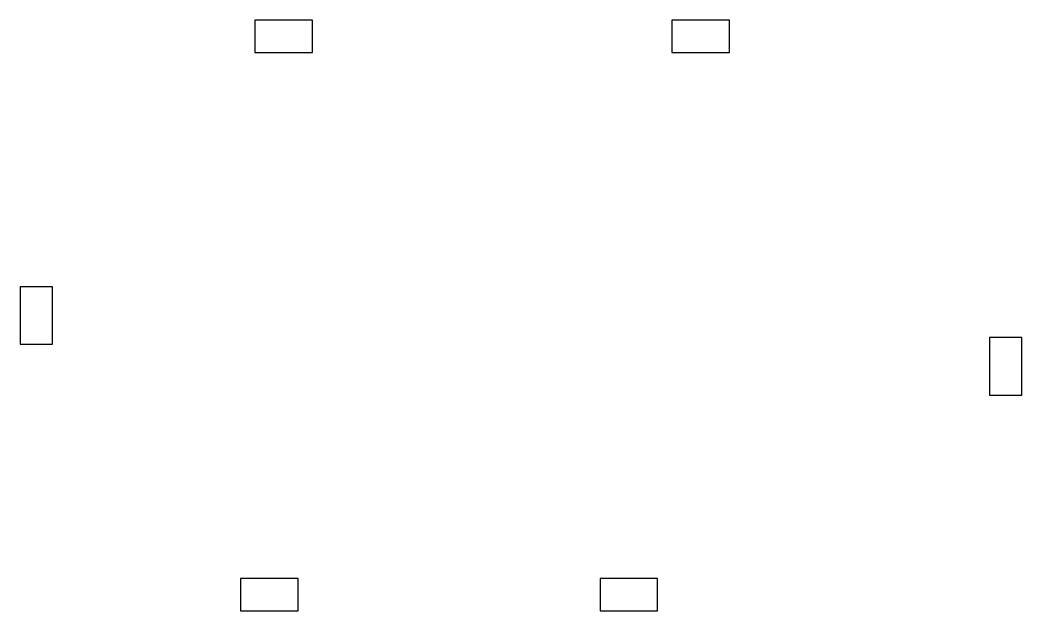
# Model space of a CAD drawing. Header units: millimetres. Extents: x -13 to 127, y -13 to 70.
import ezdxf

# ---------------------------------------------------------------- set-up
doc = ezdxf.new("R2010")
doc.units = ezdxf.units.MM

msp = doc.modelspace()

# ---------------------------------------------------------------- linework, layer by layer
for p, q in [((28.15, 69.675), (20.15, 69.675)), ((20.15, 69.675), (20.15, 65.175)), ((28.15, 65.175), (28.15, 69.675)), ((86.15, 69.675), (78.15, 69.675)), ((78.15, 69.675), (78.15, 65.175)), ((86.15, 65.175), (86.15, 69.675)), ((20.15, 65.175), (28.15, 65.175)), ((78.15, 65.175), (86.15, 65.175)), ((-8.025, 32.575), (-12.525, 32.575)), ((-12.525, 32.575), (-12.525, 24.575)), ((-8.025, 24.575), (-8.025, 32.575)), ((126.825, 25.5), (122.325, 25.5)), ((122.325, 25.5), (122.325, 17.5)), ((126.825, 17.5), (126.825, 25.5)), ((-12.525, 24.575), (-8.025, 24.575)), ((122.325, 17.5), (126.825, 17.5)), ((26.15, -8.025), (18.15, -8.025)), ((18.15, -8.025), (18.15, -12.525)), ((26.15, -12.525), (26.15, -8.025)), ((76.15, -8.025), (68.15, -8.025)), ((68.15, -8.025), (68.15, -12.525)), ((76.15, -12.525), (76.15, -8.025)), ((18.15, -12.525), (26.15, -12.525)), ((68.15, -12.525), (76.15, -12.525))]:
    msp.add_line(p, q)

doc.saveas('drawing.dxf')
